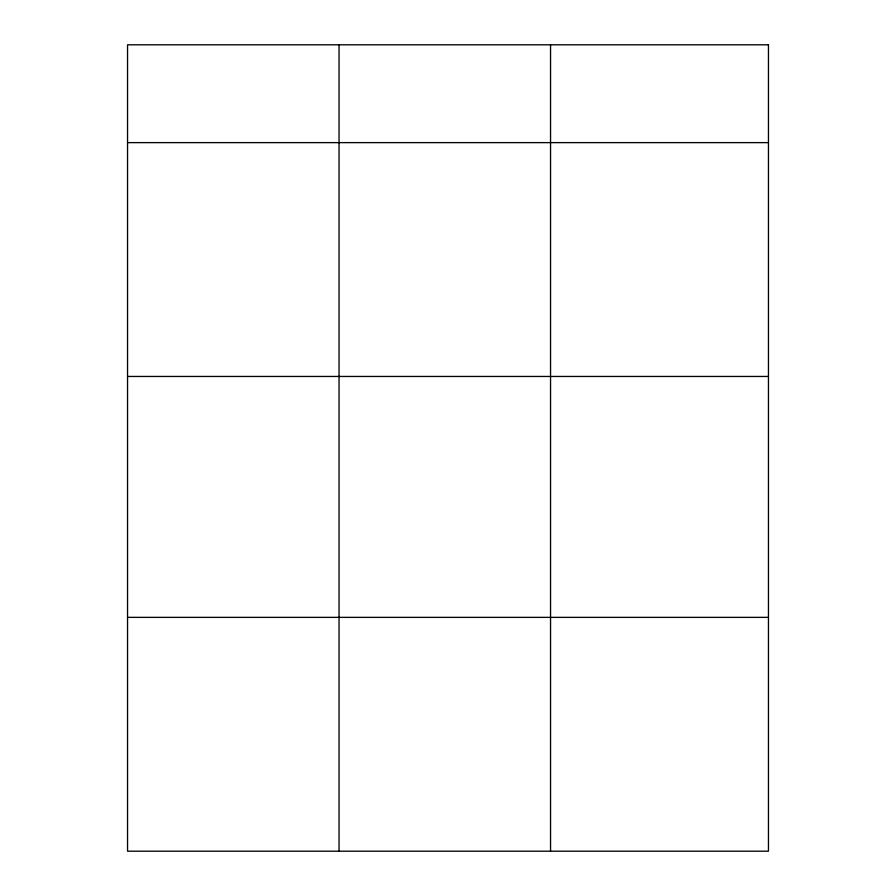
<?xml version="1.0" encoding="UTF-8"?>
<svg xmlns="http://www.w3.org/2000/svg" width="896" height="896" viewBox="0 0 896 896"><rect width="100%" height="100%" fill="white"/><g stroke="black" fill="none" stroke-linecap="round" stroke-linejoin="round"><path stroke-width="1.34" d="M127.546 142.632L768.454 142.632M127.546 376.454L768.454 376.454M127.546 617.366L768.454 617.366M550.547 44.8L550.547 851.2M339.046 44.8L339.046 851.2M768.454 44.8L127.546 44.8L127.546 851.2L768.454 851.2L768.454 44.8"/></g></svg>
